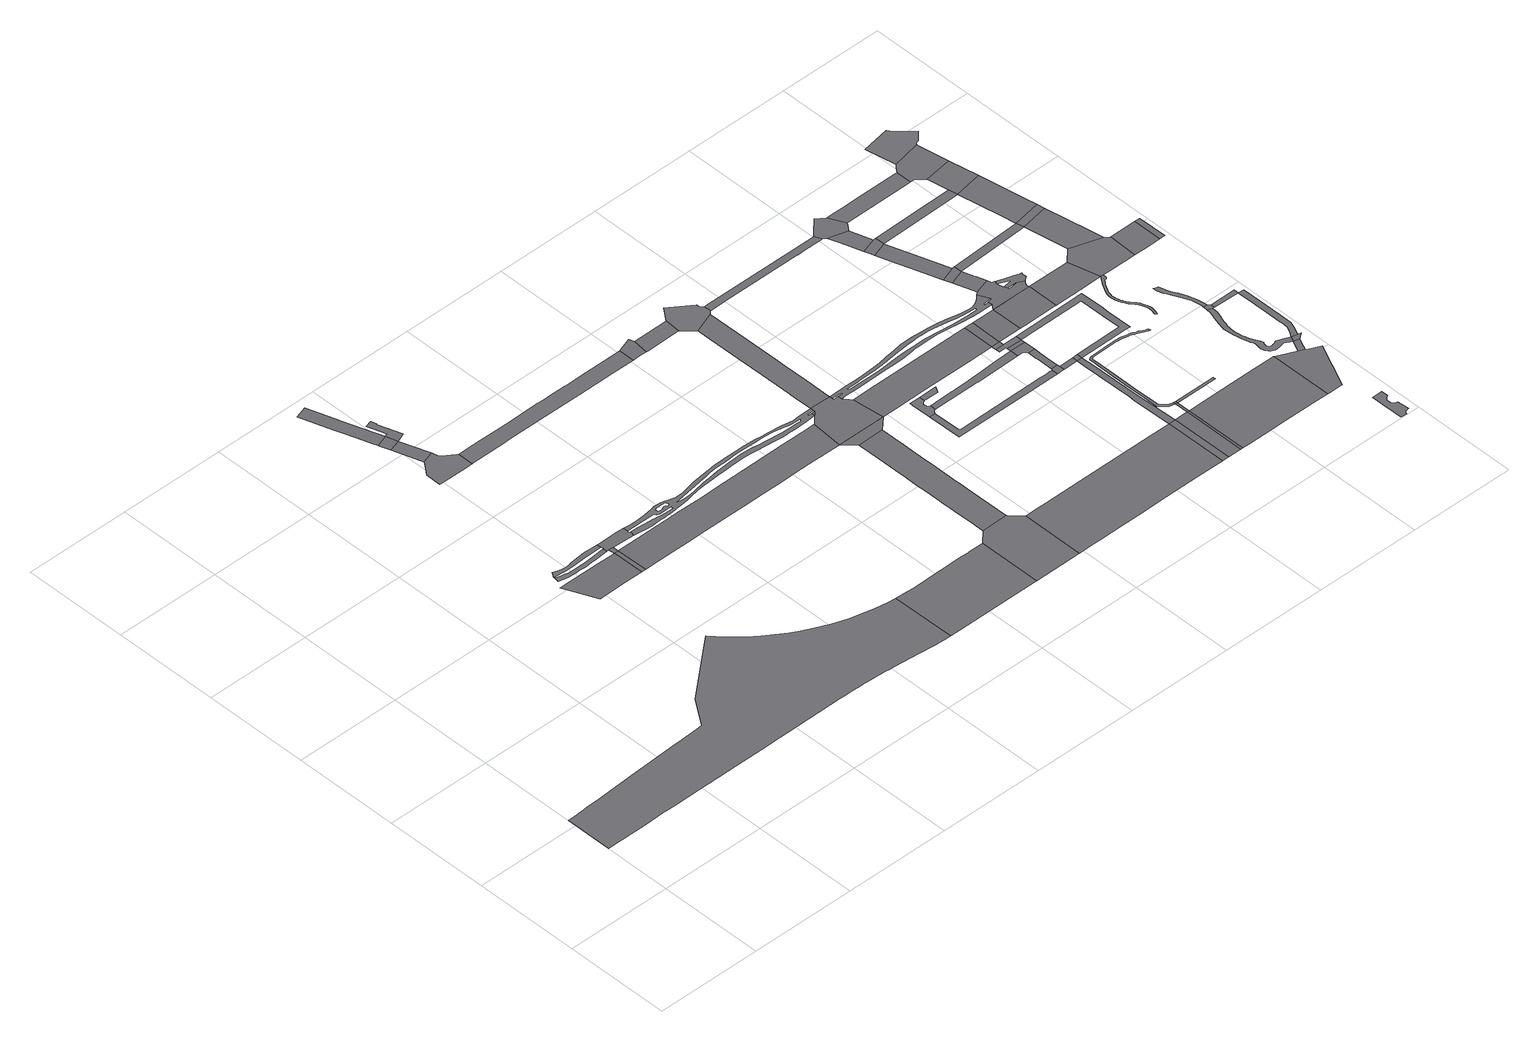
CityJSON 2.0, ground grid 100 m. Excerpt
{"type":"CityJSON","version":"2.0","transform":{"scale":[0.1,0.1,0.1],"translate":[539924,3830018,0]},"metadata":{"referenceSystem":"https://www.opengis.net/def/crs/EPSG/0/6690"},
"CityObjects":{
"road1":{"type":"Road","geometry":[{"type":"MultiSurface","lod":"1","boundaries":[[[0,1,2,3,4,5,6,7,8,9,10,11,12,13,14,15,16,17,18,19,20,21,22,23,24,25,26,27,28,29,30,31,32,33,34,35,36,37,38,39,40,41,42,43,44,45,46,47,48,49,50,51,52,53,54,55,56,57,58,59,60,61,62,63,64,65,66,67,68,69,70,71,72,73,74,75,76,77,78,79,80,81]]]}]},
"road2":{"type":"Road","attributes":{"RoadStructureAttribute.sectionType":"1"},"geometry":[{"type":"MultiSurface","lod":"1","boundaries":[[[82,83,84,85,86,87,88,89,90]]]}]},
"road3":{"type":"Road","geometry":[{"type":"MultiSurface","lod":"1","boundaries":[[[91,92,93,94,95,96,97,98,99,100,101,102,103,104,105,106,107,108,109,110]]]}]},
"road4":{"type":"Road","attributes":{"RoadStructureAttribute.sectionType":"1"},"geometry":[{"type":"MultiSurface","lod":"1","boundaries":[[[111,112,113,114,115,116,117,118,119,120,121,122,123,124,125,126,127,128]]]}]},
"road5":{"type":"Road","geometry":[{"type":"MultiSurface","lod":"1","boundaries":[[[90,89,129,130]]]}]},
"road6":{"type":"Road","geometry":[{"type":"MultiSurface","lod":"1","boundaries":[[[131,90,130,132]]]}]},
"road7":{"type":"Road","geometry":[{"type":"MultiSurface","lod":"1","boundaries":[[[133,134,128,127,135,136,137,138,139,110,109,131,132,140,141,142,143,144,145,146,147,148]]]}]},
"road8":{"type":"Road","attributes":{"RoadStructureAttribute.sectionType":"1"},"geometry":[{"type":"MultiSurface","lod":"1","boundaries":[[[149,150,151,152,153,154,155,156,157,158,159,160,161,162,163]]]}]},
"road9":{"type":"Road","geometry":[{"type":"MultiSurface","lod":"1","boundaries":[[[164,165,166,167,168,169,170,171,172,173,174,175,176,177,178,179,180,181,182,183]]]}]},
"road10":{"type":"Road","geometry":[{"type":"MultiSurface","lod":"1","boundaries":[[[163,162,184,185,186]]]}]},
"road11":{"type":"Road","attributes":{"RoadStructureAttribute.sectionType":"1"},"geometry":[{"type":"MultiSurface","lod":"1","boundaries":[[[187,186,185,188,171,170]]]}]},
"road12":{"type":"Road","attributes":{"RoadStructureAttribute.sectionType":"1"},"geometry":[{"type":"MultiSurface","lod":"1","boundaries":[[[189,190,191,192,193,194,163,186]]]}]},
"road13":{"type":"Road","geometry":[{"type":"MultiSurface","lod":"1","boundaries":[[[195,196,197,198,199,200,201,81,80,202,203,204,205,206]]]}]},
"road14":{"type":"Road","attributes":{"RoadStructureAttribute.sectionType":"1"},"geometry":[{"type":"MultiSurface","lod":"1","boundaries":[[[207,208,209,210,211,212,213,214,215,216,130,129,217,218,219,220,221,222,223,224,225,226,227,228,229,230]]]}]},
"road15":{"type":"Road","attributes":{"RoadStructureAttribute.sectionType":"1"},"geometry":[{"type":"MultiSurface","lod":"1","boundaries":[[[231,232,233,234,235,236,237,238,239,240,241,242,243,244,245,246,183,182,247,248,249,250,251,252,253,254,255]]]}]},
"road16":{"type":"Road","attributes":{"RoadStructureAttribute.sectionType":"1"},"geometry":[{"type":"MultiSurface","lod":"1","boundaries":[[[256,257,258,259,260,261,262,263,264,265,266,267,268,269,270,271,272,273,274,275,276,277,278,279,280,281,282,283,284,285,286,287,148,147,288,289,290,291,292,293,294,295,296,297,298,299,300,301,302,303,304,142,141,305,306,307,308,309,310,311,312,313,314,315,316,317,318,319,320,321,322,323,324,325,326,327,328,329,330,331,332,333,334,335,336,337,338,339,340,341],[342,343,344,345,346,347,348,349,350,351,352,353,354,355,356,357,358,359,360,361,362,363,364,365],[366,367,368,369,370,371,372,373,374,375,376,377,378,379,380,381,382,383,384,385,386,387,388,389,390,391,392,393,394,395,396,397,398,399,400,401,402,403,404,405,406,407,408,409,410,411,412,413,414,415,416,417,418,419,420,421]]]}]},
"road17":{"type":"Road","geometry":[{"type":"MultiSurface","lod":"1","boundaries":[[[422,423,424,425,206,205,426,427]]]}]},
"road18":{"type":"Road","attributes":{"RoadStructureAttribute.sectionType":"1"},"geometry":[{"type":"MultiSurface","lod":"1","boundaries":[[[428,429,430,431,432,433,434,435,436,437,438,439,440,441,442,443,424,423,444,445,446,447,448,449,450,451,452,453]]]}]},
"road19":{"type":"Road","geometry":[{"type":"MultiSurface","lod":"1","boundaries":[[[454,255,254,455,456,457]]]}]},
"road20":{"type":"Road","attributes":{"RoadStructureAttribute.sectionType":"1"},"geometry":[{"type":"MultiSurface","lod":"1","boundaries":[[[458,459,227,428,453]]]}]},
"road21":{"type":"Road","geometry":[{"type":"MultiSurface","lod":"1","boundaries":[[[460,337,336]]]}]},
"road22":{"type":"Road","geometry":[{"type":"MultiSurface","lod":"1","boundaries":[[[341,340,461,460,462,336,463,464,465,230,229,466,467,468,469,470,471,472,473,474,475,476,477,478]]]}]},
"road23":{"type":"Road","attributes":{"RoadStructureAttribute.sectionType":"1"},"geometry":[{"type":"MultiSurface","lod":"1","boundaries":[[[479,480,457,456,481,482,483,484]]]}]},
"road24":{"type":"Road","attributes":{"RoadStructureAttribute.sectionType":"1"},"geometry":[{"type":"MultiSurface","lod":"1","boundaries":[[[485,486,487,488,489,490,491,492,493,494,495,496,497,498,499,500,501,341,478]]]}]},
"road25":{"type":"Road","geometry":[{"type":"MultiSurface","lod":"1","boundaries":[[[502,503,504,505,506,507,427,426,508,509,510,511,512,513,514,515]]]}]},
"road26":{"type":"Road","geometry":[{"type":"MultiSurface","lod":"1","boundaries":[[[516,517,518,519,520,521,522,523,524,525,526,527,528,529,530,531,532,533,534,535,536]]]}]},
"road27":{"type":"Road","geometry":[{"type":"MultiSurface","lod":"1","boundaries":[[[537,484,483,538,494,493,539,540,541,542,543,544,545]]]}]},
"road28":{"type":"Road","attributes":{"RoadStructureAttribute.sectionType":"1"},"geometry":[{"type":"MultiSurface","lod":"1","boundaries":[[[546,547,548,536,535]]]}]},
"road29":{"type":"Road","attributes":{"RoadStructureAttribute.sectionType":"1"},"geometry":[{"type":"MultiSurface","lod":"1","boundaries":[[[549,550,551,552,470,469,553,554,555,556,557]]]}]},
"road30":{"type":"Road","attributes":{"RoadStructureAttribute.sectionType":"1"},"geometry":[{"type":"MultiSurface","lod":"1","boundaries":[[[519,558,559,560,561,562,563,564,565,566,567,568,569,570,571,520]]]}]},
"road31":{"type":"Road","attributes":{"RoadStructureAttribute.sectionType":"1"},"geometry":[{"type":"MultiSurface","lod":"1","boundaries":[[[572,573,574,575,576,577,578,579,526,525,580,581,582,583]]]}]},
"road32":{"type":"Road","attributes":{"RoadStructureAttribute.sectionType":"1"},"geometry":[{"type":"MultiSurface","lod":"1","boundaries":[[[477,584,585,473,472,586,587,588,589,590,591,592,593,594,595,596,597,598,599,600,601,602,603,604,605,606,607,608,609,610,611,612,613,614,615,616,617,618,619,620,621,622,623,624,625,626,627,628,629,630,631,632,633,634,478],[635,636,637,638,639,640,641,642,643,644,645,646,647,648,649,650,651,652,653,654,655,656,657,658,659,660,661,662,663,664,665,666,667,668,669,670,671,672]]]}]},
"road33":{"type":"Road","geometry":[{"type":"MultiSurface","lod":"1","boundaries":[[[515,514,673,674]]]}]},
"road34":{"type":"Road","attributes":{"RoadStructureAttribute.sectionType":"1"},"geometry":[{"type":"MultiSurface","lod":"1","boundaries":[[[675,676,677,678,679,542,541,680,681,682,683,684,685,686,687,688,689,690,691]]]}]},
"road35":{"type":"Road","geometry":[{"type":"MultiSurface","lod":"1","boundaries":[[[692,674,673,693,694,695]]]}]},
"road36":{"type":"Road","geometry":[{"type":"MultiSurface","lod":"1","boundaries":[[[695,694,696,697]]]}]},
"road37":{"type":"Road","geometry":[{"type":"MultiSurface","lod":"1","boundaries":[[[698,699,700,563,562,701,702,703]]]}]},
"road38":{"type":"Road","attributes":{"RoadStructureAttribute.sectionType":"1"},"geometry":[{"type":"MultiSurface","lod":"1","boundaries":[[[556,704,705,706]]]}]},
"road39":{"type":"Road","attributes":{"RoadStructureAttribute.sectionType":"1"},"geometry":[{"type":"MultiSurface","lod":"1","boundaries":[[[707,708,709,710,711,515,674,712,713,714,715]]]}]},
"road40":{"type":"Road","attributes":{"RoadStructureAttribute.sectionType":"1"},"geometry":[{"type":"MultiSurface","lod":"1","boundaries":[[[716,717,718,719,699,698,720,721,722,723]]]}]},
"road41":{"type":"Road","geometry":[{"type":"MultiSurface","lod":"1","boundaries":[[[724,557,556,706,725]]]}]},
"road42":{"type":"Road","geometry":[{"type":"MultiSurface","lod":"1","boundaries":[[[572,583,726,727,728,716,723,729]]]}]},
"road43":{"type":"Road","geometry":[{"type":"MultiSurface","lod":"1","boundaries":[[[730,705,704,731,732,733,734,735]]]}]},
"road44":{"type":"Road","attributes":{"RoadStructureAttribute.sectionType":"1"},"geometry":[{"type":"MultiSurface","lod":"1","boundaries":[[[733,572,729,734]]]}]},
"road45":{"type":"Road","geometry":[{"type":"MultiSurface","lod":"1","boundaries":[[[736,695,697,737]]]}]},
"road46":{"type":"Road","attributes":{"RoadStructureAttribute.sectionType":"1"},"geometry":[{"type":"MultiSurface","lod":"1","boundaries":[[[738,703,702,707]]]}]},
"road47":{"type":"Road","geometry":[{"type":"MultiSurface","lod":"1","boundaries":[[[739,736,737,740]]]}]},
"road48":{"type":"Road","geometry":[{"type":"MultiSurface","lod":"1","boundaries":[[[741,738,707,715]]]}]},
"road49":{"type":"Road","attributes":{"RoadStructureAttribute.sectionType":"1"},"geometry":[{"type":"MultiSurface","lod":"1","boundaries":[[[742,725,706,743,744]]]}]},
"road50":{"type":"Road","geometry":[{"type":"MultiSurface","lod":"1","boundaries":[[[745,746,740,737]]]}]},
"road51":{"type":"Road","geometry":[{"type":"MultiSurface","lod":"1","boundaries":[[[747,748,749,750,751,752,753,754,755,756,757,758,759,760,761,762,763,764,765,766,767,768,769,770,771,772,773,774,775,776,777,778,779,780,781,782,783,784,785,786,787,788,789,790,791,792,793,794,795,796,797,798,736,739]]]}]},
"road52":{"type":"Road","geometry":[{"type":"MultiSurface","lod":"1","boundaries":[[[799,800,801,697,696,802,803,804,805,806,807,808]]]}]},
"road53":{"type":"Road","attributes":{"RoadStructureAttribute.sectionType":"1"},"geometry":[{"type":"MultiSurface","lod":"1","boundaries":[[[809,810,811,812,813,735,734,814,815,816,817,818,819,741,715]]]}]},
"road54":{"type":"Road","geometry":[{"type":"MultiSurface","lod":"1","boundaries":[[[820,821,822,823,744,743,824,825,826,827]]]}]},
"road55":{"type":"Road","attributes":{"RoadStructureAttribute.sectionType":"1"},"geometry":[{"type":"MultiSurface","lod":"1","boundaries":[[[828,829,830,831,832,833]]]}]},
"road56":{"type":"Road","geometry":[{"type":"MultiSurface","lod":"1","boundaries":[[[834,831,830,835,836,837]]]}]},
"road57":{"type":"Road","attributes":{"RoadStructureAttribute.sectionType":"1"},"geometry":[{"type":"MultiSurface","lod":"1","boundaries":[[[838,837,836,839,840,841,842]]]}]},
"road58":{"type":"Road","geometry":[{"type":"MultiSurface","lod":"1","boundaries":[[[843,842,841,844,845]]]}]},
"road59":{"type":"Road","attributes":{"RoadStructureAttribute.sectionType":"1"},"geometry":[{"type":"MultiSurface","lod":"1","boundaries":[[[846,847,845,844,848,849,850]]]}]},
"road60":{"type":"Road","geometry":[{"type":"MultiSurface","lod":"1","boundaries":[[[851,852,853,691,690,854,828,833,855,856,857]]]}]},
"road61":{"type":"Road","geometry":[{"type":"MultiSurface","lod":"1","boundaries":[[[858,850,849,859,610,609,860,606,605,861,862,863,864,865,866,867,868,869,870,871,872,873,874,875]]]}]},
"road62":{"type":"Road","geometry":[{"type":"MultiSurface","lod":"1","boundaries":[[[876,877,878,879,880,881,882,883,875,874,884,885,872,871,886,868,867]]]}]},
"road63":{"type":"Road","attributes":{"RoadStructureAttribute.sectionType":"1"},"geometry":[{"type":"MultiSurface","lod":"1","boundaries":[[[827,826,887,888,889,890]]]}]},
"road64":{"type":"Road","attributes":{"RoadStructureAttribute.sectionType":"1"},"geometry":[{"type":"MultiSurface","lod":"1","boundaries":[[[891,892,893,894,895,896,897,898,899,900,901,902,903,904,905,906,907,908,909,910,911,912]]]}]},
"road65":{"type":"Road","attributes":{"RoadStructureAttribute.sectionType":"1"},"geometry":[{"type":"MultiSurface","lod":"1","boundaries":[[[913,843,845,914]]]}]},
"road66":{"type":"Road","geometry":[{"type":"MultiSurface","lod":"1","boundaries":[[[889,915,916,917,918,919,920,921,922,923,924,925,926,927,928,929,930,931,932,933,934,935,936,937,938,939,940,941,942,943,944,945,946,947,948,949,950,951,952,953,954,955,956,957,958,959,960,961,962,963,964,965,966,967,968,969,970,971,972,973,974,975,976,977,978,979,980,981,982,983,984,985,986,987,988,989,990,991,992,993,994,995,996,997,998,999,1000,1001,1002,1003,1004,1005]]]}]},
"road67":{"type":"Road","attributes":{"RoadStructureAttribute.sectionType":"1"},"geometry":[{"type":"MultiSurface","lod":"1","boundaries":[[[1006,1007,1008,1009,857,856,1010,1011,1012,1013]]]}]},
"road68":{"type":"Road","attributes":{"RoadStructureAttribute.sectionType":"1"},"geometry":[{"type":"MultiSurface","lod":"1","boundaries":[[[1014,1015,834,837,1016]]]}]},
"road69":{"type":"Road","geometry":[{"type":"MultiSurface","lod":"1","boundaries":[[[1017,808,807,1018,1019,1020,1021,1022,1023,1024]]]}]},
"road70":{"type":"Road","attributes":{"RoadStructureAttribute.sectionType":"1"},"geometry":[{"type":"MultiSurface","lod":"1","boundaries":[[[1025,1026,1027,1028,1029,1030,1031,1032,1033,1034,1035,1036,1037,1038,1039,1040,1041,1042,1043,1044,1045,1046,1047,1048,1049,1050,1051,1052,1053,1054,1055,1056,1057,1058,1059,1060,1061,1062,1063,1064,1065,1066,1067,1068,1069,1070,1071,1072,1073,1074,1075,1076,1077,1078,1079,1080,1081,1082,1083,1084,1085,1086,1087,1088,1089,1090,1091,1092]]]}]},
"road71":{"type":"Road","attributes":{"RoadStructureAttribute.sectionType":"1"},"geometry":[{"type":"MultiSurface","lod":"1","boundaries":[[[1057,1024,1023,1093,1094]]]}]},
"road72":{"type":"Road","attributes":{"RoadStructureAttribute.sectionType":"1"},"geometry":[{"type":"MultiSurface","lod":"1","boundaries":[[[1095,1096,1097,1098,1099,1100,1101,1102,1103,1104,1105,1106,1107,1108,1109,1110,1111,1112,1113,1114,1115,1116,1117,1118,1119,1120,1121,1122,1123,1124]]]}]},
"road73":{"type":"Road","geometry":[{"type":"MultiSurface","lod":"1","boundaries":[[[1123,1125,1025,1092,1126,1127,1128,1129,1124]]]}]},
"road74":{"type":"Road","geometry":[{"type":"MultiSurface","lod":"1","boundaries":[[[1058,1057,1094,1130,1131]]]}]},
"road75":{"type":"Road","geometry":[{"type":"MultiSurface","lod":"1","boundaries":[[[1132,1133,890,889,1005,1134,1135,1136,1137,1138,1139]]]}]},
"road76":{"type":"Road","attributes":{"RoadStructureAttribute.sectionType":"1"},"geometry":[{"type":"MultiSurface","lod":"1","boundaries":[[[1127,1126,1140,1141]]]}]},
"road77":{"type":"Road","attributes":{"RoadStructureAttribute.sectionType":"1"},"geometry":[{"type":"MultiSurface","lod":"1","boundaries":[[[1140,1142,1143,1144,1145,1146,1147,1148,1149,1058,1131,1150,1151,1152,1153,1154,1155]]]}]},
"road78":{"type":"Road","attributes":{"RoadStructureAttribute.sectionType":"1"},"geometry":[{"type":"MultiSurface","lod":"1","boundaries":[[[1156,1157,914,1158,1133,1132]]]}]},
"road79":{"type":"Road","geometry":[{"type":"MultiSurface","lod":"1","boundaries":[[[1159,913,914,1157]]]}]},
"road80":{"type":"Road","attributes":{"RoadStructureAttribute.sectionType":"1"},"geometry":[{"type":"MultiSurface","lod":"1","boundaries":[[[1160,1161,1016,1162,913,1159]]]}]},
"road81":{"type":"Road","geometry":[{"type":"MultiSurface","lod":"1","boundaries":[[[1163,1164,1165,1014,1016,1161]]]}]},
"road82":{"type":"Road","geometry":[{"type":"MultiSurface","lod":"1","boundaries":[[[1166,1167,1168,1013,1012,1169,1170,1171,1164,1163]]]}]},
"road83":{"type":"Road","attributes":{"RoadStructureAttribute.sectionType":"1"},"geometry":[{"type":"MultiSurface","lod":"1","boundaries":[[[1172,1173,1174,1175,1176,1177,1178,1139,1138]]]}]},
"road84":{"type":"Road","geometry":[{"type":"MultiSurface","lod":"1","boundaries":[[[1179,1180,1181,1182,1167,1166,1183,1184,1185]]]}]},
"road85":{"type":"Road","geometry":[{"type":"MultiSurface","lod":"1","boundaries":[[[1178,1177,1186,1187]]]}]}
},
"vertices":[
[3523,1195,0],[3450,1204,0],[3423,1209,0],[3417,1210,0],[3392,1214,0],[3234,1251,0],[3173,1268,0],[3069,1303,0],[3013,1324,0],[2898,1373,0],[2801,1422,0],[2780,1432,0],[2721,1466,0],[2600,1547,0],[2544,1588,0],[2454,1660,0],[2411,1698,0],[2346,1761,0],[2324,1783,0],[2233,1883,0],[1669,1413,0],[1500,1165,0],[1446,1161,0],[1273,1151,0],[1175,1146,0],[1143,1144,0],[719,1121,0],[347,1100,0],[298,1096,0],[232,1093,0],[151,1088,0],[126,1087,0],[110,1086,0],[4,1081,0],[8,638,0],[114,638,0],[138,638,0],[145,638,0],[165,638,0],[247,639,0],[389,639,0],[531,641,0],[612,641,0],[621,641,0],[718,641,0],[978,643,0],[1056,644,0],[1089,644,0],[1128,644,0],[1149,644,0],[1153,644,0],[1172,644,0],[1367,645,0],[1442,646,0],[1693,647,0],[1838,648,0],[1911,648,0],[2480,651,0],[2545,651,0],[2609,652,0],[2695,650,0],[2734,649,0],[2741,649,0],[2807,645,0],[2822,644,0],[2858,642,0],[2872,641,0],[2883,641,0],[2892,640,0],[2918,639,0],[2955,636,0],[2986,633,0],[3037,628,0],[3193,614,0],[3222,611,0],[3247,609,0],[3445,591,0],[3477,589,0],[3488,588,0],[3546,585,0],[3591,584,0],[3583,1188,0],
[2209,3057,0],[2107,3057,0],[1918,3056,0],[1812,3057,0],[1945,2756,0],[2051,2756,0],[2229,2756,0],[2389,2757,0],[2387,3057,0],
[2239,3143,0],[2166,3135,0],[2146,3135,0],[2091,3134,0],[2029,3133,0],[1976,3138,0],[1947,3145,0],[1914,3152,0],[1861,3169,0],[1851,3122,0],[1896,3110,0],[1939,3102,0],[1982,3098,0],[2036,3098,0],[2054,3099,0],[2112,3097,0],[2210,3100,0],[2214,3100,0],[2359,3114,0],[2358,3149,0],
[2218,3220,0],[2085,3211,0],[2068,3207,0],[2050,3204,0],[2013,3198,0],[1976,3200,0],[1943,3207,0],[1888,3227,0],[1858,3179,0],[1886,3176,0],[1951,3170,0],[1993,3165,0],[2028,3166,0],[2044,3167,0],[2099,3169,0],[2161,3172,0],[2356,3179,0],[2357,3217,0],
[2429,2757,0],[2424,3057,0],
[2379,3114,0],[2426,3112,0],
[2565,3221,0],[2368,3217,0],[2363,3174,0],[2368,3169,0],[2368,3162,0],[2366,3154,0],[2364,3153,0],[2564,3106,0],[2634,3102,0],[2646,3147,0],[2638,3149,0],[2634,3153,0],[2631,3157,0],[2633,3167,0],[2638,3172,0],[2635,3217,0],
[2031,5288,0],[2014,5337,0],[1988,5418,0],[1957,5515,0],[1926,5610,0],[1908,5666,0],[1830,5907,0],[1715,5874,0],[1783,5665,0],[1813,5575,0],[1850,5466,0],[1911,5280,0],[1921,5247,0],[1935,5206,0],[2046,5242,0],
[2302,4711,0],[2202,4786,0],[2188,4796,0],[2180,4821,0],[2183,4822,0],[2177,4841,0],[2171,4859,0],[2058,4824,0],[2058,4823,0],[2033,4788,0],[1975,4706,0],[1973,4704,0],[1967,4555,0],[1979,4555,0],[2017,4555,0],[2204,4555,0],[2261,4555,0],[2305,4556,0],[2310,4556,0],[2310,4705,0],
[1941,5186,0],[1969,5100,0],[2080,5136,0],
[2163,4884,0],[2051,4847,0],
[2167,5169,0],[2091,5389,0],[2102,5393,0],[2085,5445,0],[2021,5425,0],[2077,5252,0],
[4493,1183,0],[4368,1183,0],[4347,1183,0],[4283,1184,0],[3860,1181,0],[3760,1180,0],[3669,1183,0],[3692,584,0],[4155,586,0],[4494,588,0],[4505,588,0],[4504,1183,0],
[4395,3064,0],[4175,3064,0],[3871,3062,0],[3657,3061,0],[3491,3060,0],[3282,3059,0],[3094,3059,0],[2923,3058,0],[2683,3058,0],[2432,3057,0],[2569,2758,0],[2719,2758,0],[2880,2758,0],[3066,2759,0],[3330,2759,0],[3478,2760,0],[3689,2761,0],[3873,2761,0],[4041,2762,0],[4234,2763,0],[4495,2761,0],[4494,2763,0],[4495,2763,0],[4517,3063,0],
[3861,4708,0],[3668,4708,0],[3449,4707,0],[3445,4707,0],[3345,4707,0],[3238,4707,0],[3208,4707,0],[3166,4707,0],[3160,4707,0],[3085,4707,0],[2938,4706,0],[2810,4706,0],[2710,4705,0],[2501,4706,0],[2469,4706,0],[2442,4706,0],[2322,4556,0],[2648,4557,0],[2709,4557,0],[3092,4558,0],[3149,4558,0],[3449,4558,0],[3813,4560,0],[4025,4560,0],[4024,4709,0],
[4497,3213,0],[4437,3210,0],[4332,3224,0],[4192,3240,0],[4141,3246,0],[4134,3246,0],[4081,3253,0],[4072,3254,0],[3967,3260,0],[3859,3261,0],[3744,3260,0],[3647,3259,0],[3542,3246,0],[3460,3235,0],[3390,3227,0],[3298,3208,0],[3245,3198,0],[3200,3195,0],[3170,3197,0],[3133,3204,0],[3110,3212,0],[3072,3226,0],[3050,3228,0],[3005,3235,0],[2975,3235,0],[2954,3230,0],[2933,3225,0],[2909,3221,0],[2858,3214,0],[2773,3208,0],[2742,3209,0],[2688,3210,0],[2815,3172,0],[2913,3172,0],[2915,3169,0],[2923,3157,0],[2926,3152,0],[2936,3145,0],[2953,3140,0],[3071,3144,0],[3069,3119,0],[2991,3118,0],[2981,3118,0],[2956,3123,0],[2916,3127,0],[2890,3130,0],[2876,3132,0],[2833,3139,0],[2723,3145,0],[2691,3095,0],[2769,3088,0],[2831,3084,0],[2899,3087,0],[2959,3088,0],[2964,3088,0],[3031,3088,0],[3077,3096,0],[3081,3096,0],[3151,3104,0],[3211,3110,0],[3268,3121,0],[3346,3134,0],[3423,3145,0],[3503,3150,0],[3571,3154,0],[3653,3157,0],[3723,3160,0],[3803,3161,0],[3868,3162,0],[3930,3160,0],[3998,3153,0],[4076,3144,0],[4161,3134,0],[4236,3125,0],[4288,3126,0],[4302,3126,0],[4338,3126,0],[4373,3127,0],[4428,3127,0],[4501,3130,0],[4594,3139,0],[4594,3171,0],[4560,3171,0],[4563,3183,0],[4625,3184,0],[4625,3217,0],[2981,3168,0],[2971,3170,0],[2963,3178,0],[2962,3180,0],[2960,3188,0],[2960,3195,0],[2963,3198,0],[2970,3205,0],[2975,3205,0],[3065,3204,0],[3068,3201,0],[3075,3194,0],[3077,3188,0],[3078,3186,0],[3075,3176,0],[3073,3169,0],[3066,3169,0],[3058,3171,0],[3055,3179,0],[3045,3181,0],[3033,3183,0],[3020,3181,0],[3003,3173,0],[2988,3168,0],[4142,3226,0],[4162,3224,0],[4222,3218,0],[4285,3208,0],[4301,3204,0],[4325,3199,0],[4365,3189,0],[4405,3184,0],[4478,3180,0],[4465,3167,0],[4438,3170,0],[4360,3169,0],[4278,3171,0],[4200,3176,0],[4185,3177,0],[4128,3184,0],[4055,3191,0],[4011,3199,0],[4002,3200,0],[3990,3202,0],[3955,3205,0],[3922,3210,0],[3875,3209,0],[3837,3209,0],[3792,3206,0],[3745,3205,0],[3675,3200,0],[3650,3197,0],[3610,3192,0],[3518,3183,0],[3477,3178,0],[3428,3172,0],[3318,3151,0],[3273,3143,0],[3236,3140,0],[3203,3140,0],[3163,3142,0],[3143,3152,0],[3173,3155,0],[3228,3163,0],[3283,3171,0],[3320,3176,0],[3428,3192,0],[3435,3193,0],[3500,3203,0],[3562,3216,0],[3617,3224,0],[3672,3225,0],[3740,3225,0],[3835,3231,0],[3895,3232,0],[3997,3228,0],[4075,3226,0],[4115,3227,0],[4127,3227,0],[4139,3226,0],
[4858,1288,0],[4857,1290,0],[4608,1286,0],[4505,1184,0],[4960,588,0],[4960,1183,0],
[4601,2655,0],[4602,2537,0],[4602,2434,0],[4602,2194,0],[4603,2153,0],[4603,2122,0],[4603,1999,0],[4603,1930,0],[4604,1805,0],[4604,1702,0],[4604,1676,0],[4605,1661,0],[4606,1566,0],[4607,1488,0],[4607,1387,0],[4608,1302,0],[4856,1302,0],[4855,1478,0],[4854,1670,0],[4854,1821,0],[4854,1823,0],[4853,2122,0],[4851,2197,0],[4852,2430,0],[4851,2546,0],[4851,2657,0],
[4167,4757,0],[4104,4560,0],[4164,4560,0],[4183,4709,0],
[4958,2761,0],[4955,2761,0],
[4625,3172,0],
[4625,3179,0],[4625,3170,0],[4545,3089,0],[4521,3065,0],[4517,3065,0],[4615,2763,0],[4836,2764,0],[4956,2762,0],[4958,2762,0],[4930,3063,0],[4906,3088,0],[4874,3121,0],[4873,3169,0],[4827,3169,0],[4823,3172,0],[4823,3179,0],[4823,3184,0],[4824,3211,0],
[4500,4710,0],[4185,4709,0],[4184,4560,0],[4500,4561,0],[4512,4560,0],[4524,4710,0],
[4824,3227,0],[4822,3473,0],[4823,3716,0],[4822,3753,0],[4822,3795,0],[4822,4059,0],[4821,4129,0],[4820,4443,0],[4820,4532,0],[4620,4460,0],[4620,4443,0],[4620,4332,0],[4622,4013,0],[4623,3753,0],[4624,3448,0],[4624,3444,0],[4625,3349,0],
[6286,1187,0],[5991,1186,0],[5541,1184,0],[5181,1183,0],[5107,1183,0],[4969,1183,0],[5113,588,0],[5185,589,0],[5412,590,0],[5586,591,0],[5890,593,0],[6237,594,0],[6487,594,0],[6487,1187,0],
[5214,2730,0],[5215,2676,0],[5216,2544,0],[5216,2515,0],[5274,2516,0],[5281,2526,0],[5282,2527,0],[5286,2538,0],[5299,2543,0],[5309,2549,0],[5311,2601,0],[5295,2611,0],[5285,2623,0],[5283,2633,0],[5283,2642,0],[5283,2646,0],[5285,2658,0],[5292,2666,0],[5305,2673,0],[5317,2679,0],[5317,2730,0],
[4611,4833,0],[4595,4483,0],[4845,4560,0],[4847,4562,0],[4850,4562,0],[4845,4625,0],[4829,4640,0],[4819,4649,0],[4818,4682,0],
[5337,2679,0],[5455,2675,0],[5487,2730,0],
[5879,3067,0],[5522,3067,0],[5089,3064,0],[4947,3063,0],[5092,2763,0],[5420,2764,0],[5871,2767,0],[6119,2767,0],[6117,3068,0],
[5220,2190,0],[5969,2193,0],[6200,2193,0],[6243,2193,0],[6267,2193,0],[6266,2253,0],[6244,2253,0],[6201,2252,0],[6144,2252,0],[5915,2250,0],[5299,2246,0],[5284,2251,0],[5279,2258,0],[5276,2271,0],
[6190,2630,0],[6030,2628,0],[5950,2622,0],[5778,2613,0],[5745,2612,0],[5685,2610,0],[5418,2605,0],[5363,2603,0],[5473,2548,0],[5754,2548,0],[5768,2548,0],[6191,2555,0],
[4920,3182,0],[4918,3169,0],[4893,3137,0],[5088,3134,0],[5153,3134,0],[5363,3136,0],[5448,3137,0],[5513,3138,0],[5553,3141,0],[5645,3152,0],[5668,3154,0],[5702,3157,0],[5729,3158,0],[5777,3158,0],[5855,3159,0],[5897,3158,0],[5932,3157,0],[6000,3148,0],[6138,3129,0],[6258,3120,0],[6310,3118,0],[6458,3117,0],[6453,3157,0],[6417,3152,0],[6417,3167,0],[6500,3175,0],[6449,3277,0],[6416,3244,0],[6382,3221,0],[6357,3209,0],[6324,3198,0],[6299,3201,0],[6272,3203,0],[6224,3210,0],[6137,3227,0],[6079,3238,0],[6011,3250,0],[5916,3262,0],[5819,3266,0],[5781,3271,0],[5731,3273,0],[5681,3272,0],[5643,3270,0],[5634,3269,0],[5552,3256,0],[5452,3242,0],[5369,3226,0],[5299,3223,0],[5185,3217,0],[5087,3216,0],[4992,3215,0],[5087,3184,0],[5137,3187,0],[5302,3191,0],[5422,3202,0],[5473,3208,0],[5562,3218,0],[5655,3226,0],[5659,3227,0],[5732,3230,0],[5787,3236,0],[5847,3234,0],[5889,3232,0],[5937,3227,0],[5999,3218,0],[6079,3201,0],[6152,3187,0],[6200,3180,0],[6275,3173,0],[6335,3169,0],[6327,3156,0],[6220,3157,0],[6175,3159,0],[6087,3164,0],[5950,3177,0],[5825,3188,0],[5757,3188,0],[5750,3188,0],[5687,3190,0],[5686,3190,0],[5663,3190,0],[5595,3191,0],[5450,3180,0],[5355,3174,0],[5275,3168,0],[5147,3169,0],[5088,3169,0],[4998,3168,0],[4987,3183,0],
[6553,594,0],[6552,1188,0],
[5999,4627,0],[5189,4627,0],[5073,4627,0],[4866,4625,0],[4848,4625,0],[4850,4559,0],[4866,4560,0],[5074,4560,0],[5780,4562,0],[5780,4560,0],[5858,4561,0],[5858,4563,0],[6000,4562,0],[6025,4562,0],[6040,4562,0],[6040,4565,0],[6011,4627,0],
[6557,1188,0],[6672,594,0],[6683,594,0],[6682,1188,0],
[6703,594,0],[6702,1188,0],
[6339,2269,0],[6276,2268,0],[6274,2258,0],[6291,2193,0],[6339,2194,0],[6339,2246,0],
[6120,2723,0],[6204,2725,0],[6201,2768,0],
[6479,2195,0],[6480,2118,0],[6485,1643,0],[6485,1633,0],[6481,1560,0],[6544,1434,0],[6541,1583,0],[6531,2097,0],[6529,2196,0],
[6276,2521,0],[6274,2434,0],[6274,2432,0],[6275,2383,0],[6337,2384,0],[6337,2431,0],[6337,2439,0],[6337,2521,0],
[6180,3069,0],[6204,3068,0],
[6238,2555,0],[6256,2545,0],[6268,2536,0],[6337,2630,0],
[6305,2726,0],[6122,2682,0],[6190,2685,0],[6190,2670,0],[6337,2671,0],[6337,2726,0],
[6683,1318,0],[6703,1317,0],
[6479,2248,0],
[6684,1338,0],[6701,1338,0],
[6529,2249,0],
[6421,3066,0],[6424,2768,0],[6423,3066,0],
[7102,1316,0],[7102,1336,0],
[6673,1339,0],[6637,1350,0],[6579,1405,0],[6578,1675,0],[6578,1884,0],[6577,2117,0],[6579,2126,0],[6580,2133,0],[6586,2138,0],[6593,2141,0],[6853,2147,0],[6859,2147,0],[6910,2140,0],[6935,2136,0],[6953,2132,0],[6959,2130,0],[6972,2127,0],[6984,2124,0],[6986,2123,0],[7009,2115,0],[7033,2106,0],[7049,2098,0],[7081,2083,0],[7098,2074,0],[7107,2070,0],[7115,2067,0],[7131,2063,0],[7126,2085,0],[7120,2087,0],[7114,2089,0],[7107,2092,0],[7090,2101,0],[7058,2117,0],[7041,2124,0],[7016,2134,0],[6990,2143,0],[6977,2146,0],[6964,2150,0],[6939,2155,0],[6913,2160,0],[6861,2167,0],[6587,2161,0],[6575,2154,0],[6561,2143,0],[6559,2129,0],[6557,2119,0],[6558,1877,0],[6558,1678,0],[6559,1532,0],[6559,1397,0],[6626,1332,0],[6669,1319,0],
[7401,1191,0],[7161,1190,0],[6766,1189,0],[6767,594,0],[7020,594,0],[7160,594,0],[7394,594,0],[7494,592,0],[7601,592,0],[7602,1190,0],
[6997,2199,0],[7046,2199,0],[7044,2439,0],[7044,2498,0],[7041,2733,0],[6378,2671,0],[6979,2673,0],[6981,2500,0],[6982,2442,0],[6984,2255,0],[6925,2254,0],
[6799,3068,0],[6762,3068,0],[6706,3067,0],[6505,3067,0],[6477,2768,0],[6786,2770,0],[6807,2770,0],[6806,3068,0],
[6072,4542,0],[6107,4432,0],[6170,4238,0],[6313,4284,0],[6251,4476,0],[6248,4487,0],
[6340,4285,0],[6186,4189,0],[6199,4149,0],[6341,4195,0],
[6438,3893,0],[6262,3953,0],[6297,3846,0],[6383,3581,0],[6525,3628,0],
[6546,3629,0],[6407,3507,0],[6549,3553,0],
[6588,3435,0],[6585,3442,0],[6445,3389,0],[6474,3298,0],[6617,3345,0],
[6155,4774,0],[6035,4656,0],[6017,4635,0],[6056,4554,0],[6289,4542,0],[6306,4565,0],[6233,4714,0],
[6630,3306,0],[6466,3292,0],[6491,3162,0],[6441,3094,0],[6423,3070,0],[6806,3070,0],[6803,3091,0],[6805,3108,0],[6815,3123,0],[6830,3136,0],[6770,3165,0],[6681,3153,0],[6678,3155,0],[6673,3171,0],[6664,3201,0],[6652,3237,0],[6644,3262,0],[6657,3296,0],
[6842,3149,0],[6870,3171,0],[6869,3186,0],[6869,3204,0],[6874,3221,0],[6854,3224,0],[6814,3241,0],[6726,3270,0],[6739,3223,0],[6742,3210,0],[6767,3175,0],
[7061,2771,0],[7219,2772,0],[7280,2772,0],[7207,3068,0],
[7921,325,0],[7825,322,0],[7826,214,0],[7826,109,0],[7826,91,0],[7826,87,0],[7827,10,0],[7883,10,0],[7885,20,0],[7895,32,0],[7910,40,0],[7917,40,0],[7921,41,0],[7936,41,0],[7927,153,0],[7914,158,0],[7894,172,0],[7884,190,0],[7883,230,0],[7891,240,0],[7903,252,0],[7923,263,0],
[7238,3662,0],[7250,3590,0],
[7270,2757,0],[7258,2738,0],[7226,2692,0],[7213,2670,0],[7198,2643,0],[7196,2640,0],[7191,2629,0],[7181,2607,0],[7176,2592,0],[7176,2590,0],[7173,2580,0],[7171,2566,0],[7170,2554,0],[7171,2531,0],[7173,2520,0],[7175,2505,0],[7178,2491,0],[7183,2472,0],[7189,2453,0],[7193,2443,0],[7204,2422,0],[7210,2412,0],[7220,2397,0],[7229,2386,0],[7238,2375,0],[7253,2356,0],[7260,2348,0],[7268,2334,0],[7270,2330,0],[7275,2318,0],[7279,2306,0],[7288,2279,0],[7294,2258,0],[7295,2250,0],[7296,2242,0],[7296,2238,0],[7295,2227,0],[7294,2219,0],[7293,2214,0],[7290,2202,0],[7288,2197,0],[7285,2187,0],[7283,2180,0],[7282,2177,0],[7298,2162,0],[7302,2174,0],[7305,2181,0],[7309,2197,0],[7312,2210,0],[7315,2224,0],[7316,2237,0],[7316,2243,0],[7315,2252,0],[7313,2263,0],[7307,2285,0],[7299,2312,0],[7294,2325,0],[7289,2338,0],[7286,2344,0],[7276,2359,0],[7271,2367,0],[7269,2369,0],[7253,2387,0],[7236,2408,0],[7227,2422,0],[7221,2432,0],[7212,2451,0],[7208,2460,0],[7202,2478,0],[7197,2496,0],[7195,2508,0],[7191,2533,0],[7190,2554,0],[7191,2564,0],[7193,2576,0],[7195,2584,0],[7200,2600,0],[7208,2619,0],[7209,2620,0],[7216,2634,0],[7217,2637,0],[7230,2660,0],[7243,2681,0],[7253,2694,0],[7274,2723,0],[7283,2724,0],[7292,2725,0],[7299,2728,0],[7304,2736,0],[7309,2749,0],[7310,2772,0],
[6965,4715,0],[6534,4714,0],[6432,4714,0],[6322,4714,0],[6322,4565,0],[6967,4567,0],[6978,4567,0],[6979,4715,0],
[7129,4297,0],[6720,4291,0],[7144,4212,0],
[7641,1171,0],[7616,592,0],[7751,592,0],[7755,591,0],[7957,1021,0],[7845,1074,0],[7831,1081,0],[7782,1104,0],
[7604,1927,0],[7600,1892,0],[7595,1869,0],[7592,1856,0],[7580,1824,0],[7571,1791,0],[7562,1761,0],[7558,1749,0],[7551,1714,0],[7545,1691,0],[7544,1686,0],[7547,1651,0],[7552,1609,0],[7555,1581,0],[7561,1541,0],[7568,1504,0],[7579,1471,0],[7589,1429,0],[7599,1407,0],[7605,1389,0],[7597,1362,0],[7595,1342,0],[7593,1317,0],[7603,1287,0],[7621,1264,0],[7636,1250,0],[7648,1240,0],[7666,1232,0],[7681,1233,0],[7711,1235,0],[7741,1243,0],[7766,1251,0],[7831,1214,0],[7856,1259,0],[7823,1275,0],[7793,1289,0],[7738,1308,0],[7710,1295,0],[7693,1293,0],[7683,1290,0],[7673,1292,0],[7660,1297,0],[7653,1305,0],[7645,1317,0],[7645,1330,0],[7650,1350,0],[7660,1360,0],[7652,1390,0],[7642,1410,0],[7624,1442,0],[7603,1492,0],[7601,1509,0],[7593,1539,0],[7590,1562,0],[7585,1594,0],[7585,1626,0],[7587,1656,0],[7588,1674,0],[7589,1686,0],[7599,1719,0],[7602,1730,0],[7606,1747,0],[7618,1784,0],[7630,1812,0],[7638,1837,0],[7642,1859,0],[7647,1889,0],[7647,1914,0],
[7850,1121,0],[7886,1195,0],
[7643,2007,0],[7638,2034,0],[7633,2074,0],[7622,2107,0],[7609,2147,0],[7594,2191,0],[7576,2226,0],[7556,2266,0],[7543,2291,0],[7533,2316,0],[7528,2346,0],[7518,2381,0],[7497,2385,0],[7480,2393,0],[7476,2395,0],[7480,2353,0],[7490,2323,0],[7498,2298,0],[7511,2273,0],[7524,2248,0],[7536,2216,0],[7557,2173,0],[7569,2149,0],[7582,2119,0],[7593,2091,0],[7603,2054,0],[7608,2017,0],[7609,1994,0],[7607,1974,0],[7644,1972,0],
[7606,1959,0],[7667,1914,0],[7669,1952,0],[7654,1960,0],[7646,1967,0],
[7941,1238,0],[7913,1247,0],
[7611,3082,0],[7318,3179,0],[7443,2771,0],[7467,2770,0],[7492,2770,0],[7578,2769,0],[7639,2770,0],[7650,3048,0],
[7912,1905,0],[7914,1950,0],
[7914,1720,0],[7914,1646,0],[7916,1460,0],[7917,1407,0],[7914,1385,0],[7912,1365,0],[7902,1342,0],[7893,1315,0],[7943,1313,0],[7967,1380,0],[7968,1500,0],[7968,1661,0],[7967,1893,0],[7967,1905,0],
[7587,3222,0],[7516,3636,0],[7319,3183,0],
[7503,3708,0],
[7480,3845,0],[7408,4258,0],[7215,3800,0],
[7359,4540,0],[7094,4502,0],[7095,4498,0],
[7307,4841,0],[7039,4788,0],[7018,4763,0],[6998,4567,0],[7017,4567,0],[7043,4546,0],
[7708,2771,0],[7762,2771,0],[7816,2771,0],[7860,2771,0],[7906,2772,0],[7908,2772,0],[7907,3049,0],
[7287,5075,0],[7283,5080,0],[7258,5126,0],[6989,5080,0],[7323,4860,0],[7352,4867,0],[7426,4948,0],
[7963,2772,0],[7962,3049,0]
]}
